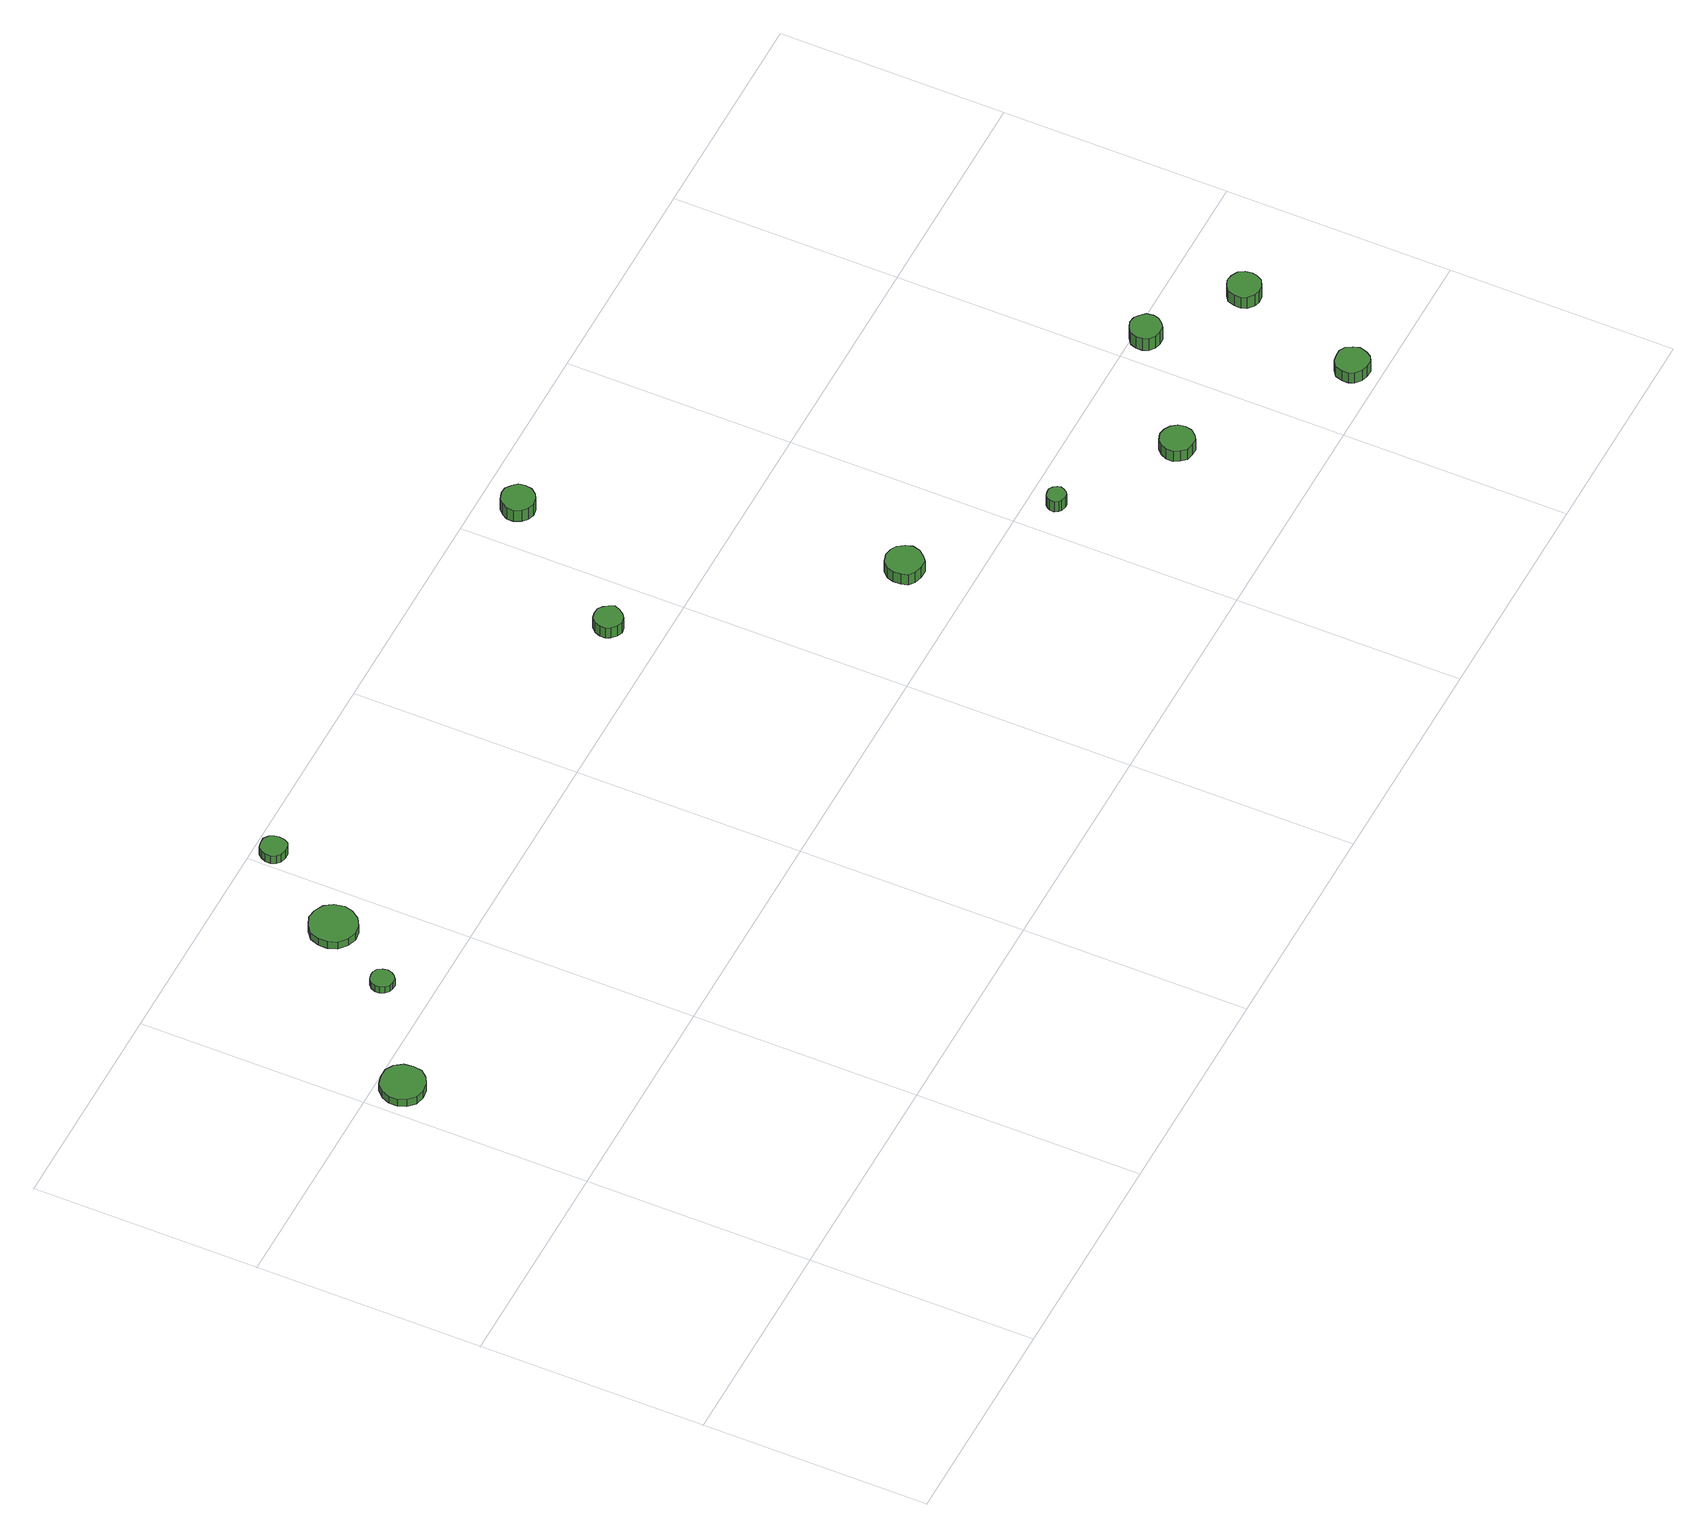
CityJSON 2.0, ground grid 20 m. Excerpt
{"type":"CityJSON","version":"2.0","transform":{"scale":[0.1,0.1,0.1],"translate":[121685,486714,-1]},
"CityObjects":{
"tree1":{"type":"SolitaryVegetationObject","attributes":{"function":"something"},"geometry":[{"type":"MultiSurface","lod":"1","boundaries":[[[0,1,2,3,4,5,6,7,8,9,10,11,12,13,14]],[[15,16,17,18,19,20,21,22,23,24,25,26,27,28,29]],[[0,29,28,1]],[[1,28,27,2]],[[2,27,26,3]],[[3,26,25,4]],[[4,25,24,5]],[[5,24,23,6]],[[6,23,22,7]],[[7,22,21,8]],[[8,21,20,9]],[[9,20,19,10]],[[10,19,18,11]],[[11,18,17,12]],[[12,17,16,13]],[[13,16,15,14]],[[14,15,29,0]]]}]},
"tree2":{"type":"SolitaryVegetationObject","attributes":{"function":"something"},"geometry":[{"type":"MultiSurface","lod":"1","boundaries":[[[30,31,32,33,34,35,36,37,38,39,40,41,42,43,44]],[[45,46,47,48,49,50,51,52,53,54,55,56,57,58,59]],[[30,59,58,31]],[[31,58,57,32]],[[32,57,56,33]],[[33,56,55,34]],[[34,55,54,35]],[[35,54,53,36]],[[36,53,52,37]],[[37,52,51,38]],[[38,51,50,39]],[[39,50,49,40]],[[40,49,48,41]],[[41,48,47,42]],[[42,47,46,43]],[[43,46,45,44]],[[44,45,59,30]]]}]},
"tree3":{"type":"SolitaryVegetationObject","attributes":{"function":"something"},"geometry":[{"type":"MultiSurface","lod":"1","boundaries":[[[60,61,62,63,64,65,66,67,68,69,70,71,72,73,74]],[[75,76,77,78,79,80,81,82,83,84,85,86,87,88,89]],[[60,89,88,61]],[[61,88,87,62]],[[62,87,86,63]],[[63,86,85,64]],[[64,85,84,65]],[[65,84,83,66]],[[66,83,82,67]],[[67,82,81,68]],[[68,81,80,69]],[[69,80,79,70]],[[70,79,78,71]],[[71,78,77,72]],[[72,77,76,73]],[[73,76,75,74]],[[74,75,89,60]]]}]},
"tree4":{"type":"SolitaryVegetationObject","attributes":{"function":"something"},"geometry":[{"type":"MultiSurface","lod":"1","boundaries":[[[90,91,92,93,94,95,96,97,98,99,100,101,102,103,104]],[[105,106,107,108,109,110,111,112,113,114,115,116,117,118,119]],[[90,119,118,91]],[[91,118,117,92]],[[92,117,116,93]],[[93,116,115,94]],[[94,115,114,95]],[[95,114,113,96]],[[96,113,112,97]],[[97,112,111,98]],[[98,111,110,99]],[[99,110,109,100]],[[100,109,108,101]],[[101,108,107,102]],[[102,107,106,103]],[[103,106,105,104]],[[104,105,119,90]]]}]},
"tree5":{"type":"SolitaryVegetationObject","attributes":{"function":"something"},"geometry":[{"type":"MultiSurface","lod":"1","boundaries":[[[120,121,122,123,124,125,126,127,128,129,130,131,132,133,134]],[[135,136,137,138,139,140,141,142,143,144,145,146,147,148,149]],[[120,149,148,121]],[[121,148,147,122]],[[122,147,146,123]],[[123,146,145,124]],[[124,145,144,125]],[[125,144,143,126]],[[126,143,142,127]],[[127,142,141,128]],[[128,141,140,129]],[[129,140,139,130]],[[130,139,138,131]],[[131,138,137,132]],[[132,137,136,133]],[[133,136,135,134]],[[134,135,149,120]]]}]},
"tree6":{"type":"SolitaryVegetationObject","attributes":{"function":"something"},"geometry":[{"type":"MultiSurface","lod":"1","boundaries":[[[150,151,152,153,154,155,156,157,158,159,160,161,162,163,164]],[[165,166,167,168,169,170,171,172,173,174,175,176,177,178,179]],[[150,179,178,151]],[[151,178,177,152]],[[152,177,176,153]],[[153,176,175,154]],[[154,175,174,155]],[[155,174,173,156]],[[156,173,172,157]],[[157,172,171,158]],[[158,171,170,159]],[[159,170,169,160]],[[160,169,168,161]],[[161,168,167,162]],[[162,167,166,163]],[[163,166,165,164]],[[164,165,179,150]]]}]},
"tree7":{"type":"SolitaryVegetationObject","attributes":{"function":"something"},"geometry":[{"type":"MultiSurface","lod":"1","boundaries":[[[180,181,182,183,184,185,186,187,188,189,190,191,192,193,194]],[[195,196,197,198,199,200,201,202,203,204,205,206,207,208,209]],[[180,209,208,181]],[[181,208,207,182]],[[182,207,206,183]],[[183,206,205,184]],[[184,205,204,185]],[[185,204,203,186]],[[186,203,202,187]],[[187,202,201,188]],[[188,201,200,189]],[[189,200,199,190]],[[190,199,198,191]],[[191,198,197,192]],[[192,197,196,193]],[[193,196,195,194]],[[194,195,209,180]]]}]},
"tree8":{"type":"SolitaryVegetationObject","attributes":{"function":"something"},"geometry":[{"type":"MultiSurface","lod":"1","boundaries":[[[210,211,212,213,214,215,216,217,218,219,220,221,222,223,224]],[[225,226,227,228,229,230,231,232,233,234,235,236,237,238,239]],[[210,239,238,211]],[[211,238,237,212]],[[212,237,236,213]],[[213,236,235,214]],[[214,235,234,215]],[[215,234,233,216]],[[216,233,232,217]],[[217,232,231,218]],[[218,231,230,219]],[[219,230,229,220]],[[220,229,228,221]],[[221,228,227,222]],[[222,227,226,223]],[[223,226,225,224]],[[224,225,239,210]]]}]},
"tree9":{"type":"SolitaryVegetationObject","attributes":{"function":"something"},"geometry":[{"type":"MultiSurface","lod":"1","boundaries":[[[240,241,242,243,244,245,246,247,248,249,250,251,252,253,254]],[[255,256,257,258,259,260,261,262,263,264,265,266,267,268,269]],[[240,269,268,241]],[[241,268,267,242]],[[242,267,266,243]],[[243,266,265,244]],[[244,265,264,245]],[[245,264,263,246]],[[246,263,262,247]],[[247,262,261,248]],[[248,261,260,249]],[[249,260,259,250]],[[250,259,258,251]],[[251,258,257,252]],[[252,257,256,253]],[[253,256,255,254]],[[254,255,269,240]]]}]},
"tree10":{"type":"SolitaryVegetationObject","attributes":{"function":"something"},"geometry":[{"type":"MultiSurface","lod":"1","boundaries":[[[270,271,272,273,274,275,276,277,278,279,280,281,282,283,284]],[[285,286,287,288,289,290,291,292,293,294,295,296,297,298,299]],[[270,299,298,271]],[[271,298,297,272]],[[272,297,296,273]],[[273,296,295,274]],[[274,295,294,275]],[[275,294,293,276]],[[276,293,292,277]],[[277,292,291,278]],[[278,291,290,279]],[[279,290,289,280]],[[280,289,288,281]],[[281,288,287,282]],[[282,287,286,283]],[[283,286,285,284]],[[284,285,299,270]]]}]},
"tree11":{"type":"SolitaryVegetationObject","attributes":{"function":"something"},"geometry":[{"type":"MultiSurface","lod":"1","boundaries":[[[300,301,302,303,304,305,306,307,308,309,310,311,312,313,314]],[[315,316,317,318,319,320,321,322,323,324,325,326,327,328,329]],[[300,329,328,301]],[[301,328,327,302]],[[302,327,326,303]],[[303,326,325,304]],[[304,325,324,305]],[[305,324,323,306]],[[306,323,322,307]],[[307,322,321,308]],[[308,321,320,309]],[[309,320,319,310]],[[310,319,318,311]],[[311,318,317,312]],[[312,317,316,313]],[[313,316,315,314]],[[314,315,329,300]]]}]},
"tree12":{"type":"SolitaryVegetationObject","attributes":{"function":"something"},"geometry":[{"type":"MultiSurface","lod":"1","boundaries":[[[330,331,332,333,334,335,336,337,338,339,340,341,342,343,344]],[[345,346,347,348,349,350,351,352,353,354,355,356,357,358,359]],[[330,359,358,331]],[[331,358,357,332]],[[332,357,356,333]],[[333,356,355,334]],[[334,355,354,335]],[[335,354,353,336]],[[336,353,352,337]],[[337,352,351,338]],[[338,351,350,339]],[[339,350,349,340]],[[340,349,348,341]],[[341,348,347,342]],[[342,347,346,343]],[[343,346,345,344]],[[344,345,359,330]]]}]}
},
"vertices":[
[45,377,17],[44,385,17],[39,392,17],[32,396,17],[24,396,17],[16,394,17],[10,388,17],[7,381,17],[7,373,17],[10,366,17],[16,360,17],[24,358,17],[32,359,17],[39,363,17],[44,369,17],[44,369,9],[39,363,9],[32,359,9],[24,358,9],[16,360,9],[10,366,9],[7,373,9],[7,381,9],[10,388,9],[16,394,9],[24,396,9],[32,396,9],[39,392,9],[44,385,9],[45,377,9],
[133,442,15],[132,446,15],[130,450,15],[126,452,15],[122,452,15],[118,451,15],[115,448,15],[113,444,15],[113,440,15],[115,436,15],[118,433,15],[122,432,15],[126,432,15],[130,435,15],[132,438,15],[132,438,8],[130,435,8],[126,432,8],[122,432,8],[118,433,8],[115,436,8],[113,440,8],[113,444,8],[115,448,8],[118,451,8],[122,452,8],[126,452,8],[130,450,8],[132,446,8],[133,442,8],
[180,503,16],[178,512,16],[173,519,16],[165,523,16],[157,524,16],[149,521,16],[142,515,16],[139,507,16],[139,499,16],[142,491,16],[149,485,16],[157,482,16],[165,483,16],[173,488,16],[178,495,16],[178,495,8],[173,488,8],[165,483,8],[157,482,8],[149,485,8],[142,491,8],[139,499,8],[139,507,8],[142,515,8],[149,521,8],[157,524,8],[165,523,8],[173,519,8],[178,512,8],[180,503,8],
[225,583,17],[224,587,17],[222,591,17],[218,594,17],[213,594,17],[208,593,17],[205,589,17],[203,585,17],[203,580,17],[205,576,17],[208,573,17],[213,572,17],[218,572,17],[222,574,17],[224,578,17],[224,578,8],[222,574,8],[218,572,8],[213,572,8],[208,573,8],[205,576,8],[203,580,8],[203,585,8],[205,589,8],[208,593,8],[213,594,8],[218,594,8],[222,591,8],[224,587,8],[225,583,8],
[568,446,19],[566,451,19],[563,455,19],[559,458,19],[554,458,19],[549,457,19],[545,453,19],[543,448,19],[543,443,19],[545,439,19],[549,435,19],[554,433,19],[559,434,19],[563,437,19],[566,441,19],[566,441,7],[563,437,7],[559,434,7],[554,433,7],[549,435,7],[545,439,7],[543,443,7],[543,448,7],[545,453,7],[549,457,7],[554,458,7],[559,458,7],[563,455,7],[566,451,7],[568,446,7],
[731,257,19],[729,263,19],[725,269,19],[720,272,19],[713,273,19],[706,271,19],[701,266,19],[699,260,19],[699,253,19],[701,247,19],[706,243,19],[713,241,19],[720,241,19],[725,245,19],[729,250,19],[729,250,7],[725,245,7],[720,241,7],[713,241,7],[706,243,7],[701,247,7],[699,253,7],[699,260,7],[701,266,7],[706,271,7],[713,273,7],[720,272,7],[725,269,7],[729,263,7],[731,257,7],
[655,568,20],[654,574,20],[650,578,20],[645,582,20],[639,582,20],[633,580,20],[629,576,20],[626,571,20],[626,565,20],[629,559,20],[633,555,20],[639,553,20],[645,554,20],[650,557,20],[654,562,20],[654,562,7],[650,557,7],[645,554,7],[639,553,7],[633,555,7],[629,559,7],[626,565,7],[626,571,7],[629,576,7],[633,580,7],[639,582,7],[645,582,7],[650,578,7],[654,574,7],[655,568,7],
[841,177,19],[840,180,19],[838,183,19],[835,185,19],[832,185,19],[828,184,19],[826,182,19],[824,179,19],[824,175,19],[826,172,19],[828,170,19],[832,169,19],[835,169,19],[838,171,19],[840,174,19],[840,174,7],[838,171,7],[835,169,7],[832,169,7],[828,170,7],[826,172,7],[824,175,7],[824,179,7],[826,182,7],[828,184,7],[832,185,7],[835,185,7],[838,183,7],[840,180,7],[841,177,7],
[944,115,19],[943,121,19],[939,126,19],[934,129,19],[928,130,19],[922,128,19],[918,124,19],[915,118,19],[915,112,19],[918,107,19],[922,102,19],[928,101,19],[934,101,19],[939,104,19],[943,109,19],[943,109,7],[939,104,7],[934,101,7],[928,101,7],[922,102,7],[918,107,7],[915,112,7],[915,118,7],[918,124,7],[922,128,7],[928,130,7],[934,129,7],[939,126,7],[943,121,7],[944,115,7],
[1082,24,20],[1080,30,20],[1077,35,20],[1072,38,20],[1066,38,20],[1060,37,20],[1055,33,20],[1053,27,20],[1053,21,20],[1055,16,20],[1060,12,20],[1066,10,20],[1072,10,20],[1077,13,20],[1080,18,20],[1080,18,8],[1077,13,8],[1072,10,8],[1066,10,8],[1060,12,8],[1055,16,8],[1053,21,8],[1053,27,8],[1055,33,8],[1060,37,8],[1066,38,8],[1072,38,8],[1077,35,8],[1080,30,8],[1082,24,8],
[1041,190,21],[1040,196,21],[1036,200,21],[1032,203,21],[1026,204,21],[1021,202,21],[1016,198,21],[1014,193,21],[1014,187,21],[1016,182,21],[1021,178,21],[1026,177,21],[1032,177,21],[1036,180,21],[1040,185,21],[1040,185,7],[1036,180,7],[1032,177,7],[1026,177,7],[1021,178,7],[1016,182,7],[1014,187,7],[1014,193,7],[1016,198,7],[1021,202,7],[1026,204,7],[1032,203,7],[1036,200,7],[1040,196,7],[1041,190,7],
[1118,138,20],[1117,144,20],[1114,149,20],[1108,152,20],[1102,153,20],[1097,151,20],[1092,147,20],[1090,141,20],[1090,135,20],[1092,130,20],[1097,126,20],[1102,124,20],[1108,125,20],[1114,128,20],[1117,133,20],[1117,133,7],[1114,128,7],[1108,125,7],[1102,124,7],[1097,126,7],[1092,130,7],[1090,135,7],[1090,141,7],[1092,147,7],[1097,151,7],[1102,153,7],[1108,152,7],[1114,149,7],[1117,144,7],[1118,138,7]
]}
